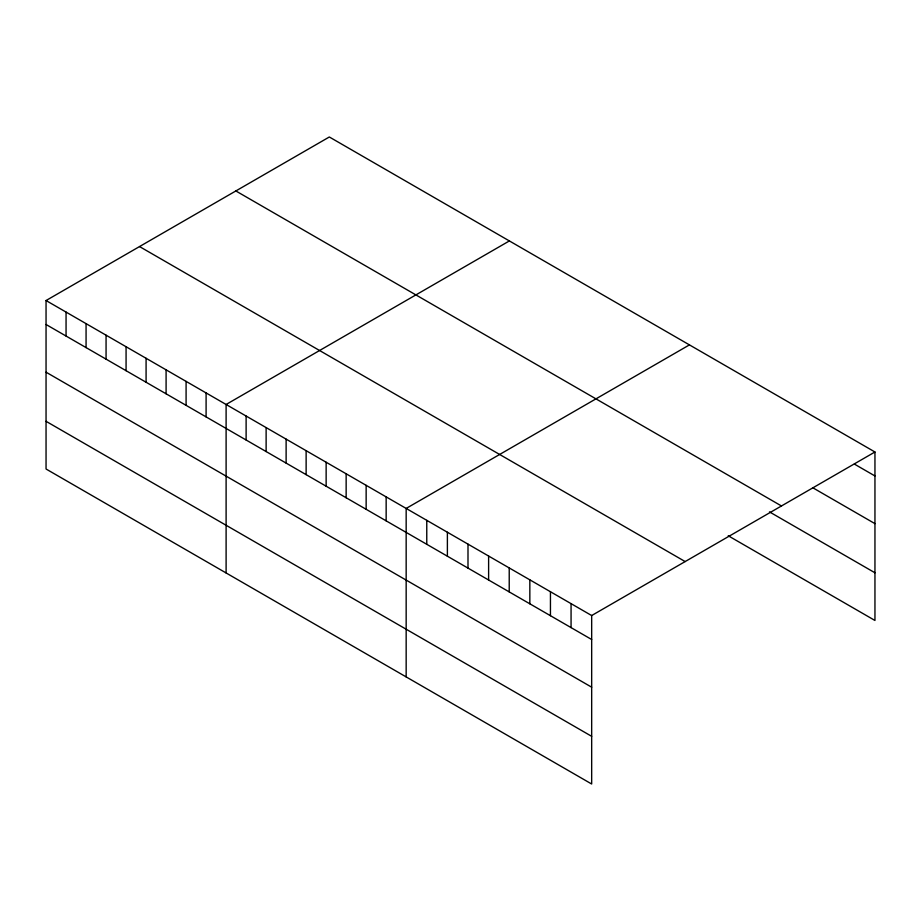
<?xml version="1.0" encoding="UTF-8"?>
<svg xmlns="http://www.w3.org/2000/svg" width="921" height="921" viewBox="0 0 921 921"><rect width="100%" height="100%" fill="white"/><g stroke="black" fill="none" stroke-linecap="round" stroke-linejoin="round"><path stroke-width="1.38" d="M46.05 300.534L591.673 615.539L591.673 784.013L46.05 469.008L46.05 300.534L329.327 136.987L874.95 451.992L874.95 620.466L728.235 535.769M509.382 240.934L226.106 404.48L226.106 572.954M689.438 344.891L406.161 508.438L406.161 676.912M591.673 615.539L874.95 451.992M854.343 464.057L874.95 475.961M813.116 487.946L874.95 523.646M235.845 190.958L781.469 505.963M769.461 511.88L874.95 572.781M139.532 246.563L685.155 561.568M46.05 324.491L591.673 639.508M46.05 372.188L591.673 687.193M46.05 421.311L591.673 736.328M571.066 603.646L571.066 627.604M550.447 591.743L550.447 615.712M529.84 579.839L529.84 603.808M509.221 567.946L509.221 591.904M488.614 556.042L488.614 580M467.995 544.138L467.995 568.107M447.387 532.234L447.387 556.203M426.768 520.342L426.768 544.299M386.152 496.891L386.152 520.849M366.144 485.332L366.144 509.301M346.146 473.785L346.146 497.754M326.138 462.238L326.138 486.207M306.129 450.691L306.129 474.649M286.12 439.133L286.12 463.102M266.123 427.586L266.123 451.555M246.114 416.039L246.114 439.996M206.097 392.933L206.097 416.902M186.088 381.386L186.088 405.344M166.091 369.828L166.091 393.797M146.082 358.281L146.082 382.25M126.073 346.733L126.073 370.703M106.065 335.186L106.065 359.144M86.067 323.628L86.067 347.597M66.059 312.081L66.059 336.05"/></g></svg>
